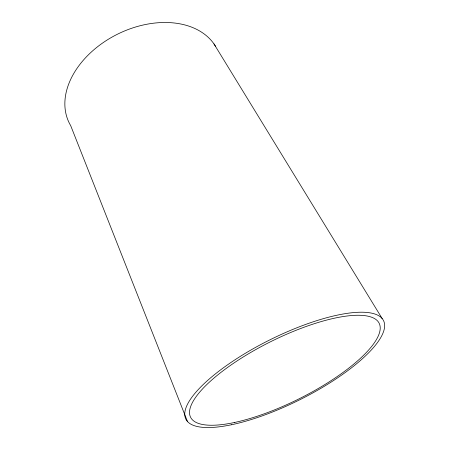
<?xml version="1.0" encoding="UTF-8"?>
<svg xmlns="http://www.w3.org/2000/svg" width="450" height="450" viewBox="0 0 450 450"><rect width="100%" height="100%" fill="white"/><g stroke="black" fill="none" stroke-linecap="round" stroke-linejoin="round"><path stroke-width="0.67" d="M213.975 43.914L382.179 318.566M187.498 421.554L70.667 125.601A82.642 57.938 -26.5 0 1 113.31 36.377A82.642 57.938 -26.5 0 1 215.505 46.243M231.311 424.783A110.436 33.48 -26.5 0 0 384.564 327.144A110.436 33.48 -26.5 0 0 238.179 357.728A110.436 33.48 -26.5 0 0 231.311 424.783M234.45 422.499A105.345 31.905 -26.5 0 0 380.16 329.254A105.345 31.905 -26.5 0 0 239.996 359.021A105.345 31.905 -26.5 0 0 234.45 422.499"/></g></svg>
